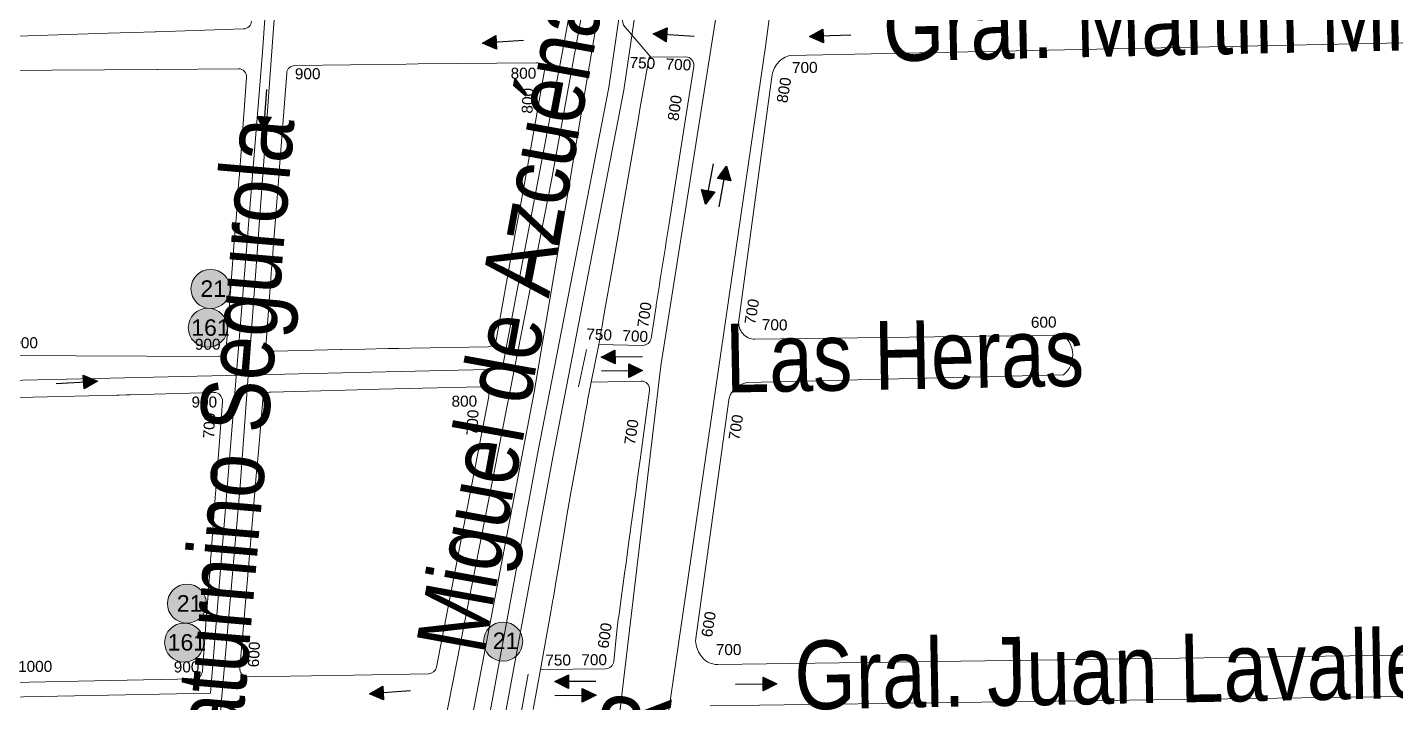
# Model space of a CAD drawing. Header units: millimetres. Extents: x 11558 to 23675, y 49449 to 61482.
# Drawn here: x 20280.1 to 20777.7, y 54084.6 to 54330.4 of the extents above; entities that cross this region are included whole.
import ezdxf

# ---------------------------------------------------------------- set-up
doc = ezdxf.new("R2010")
doc.units = ezdxf.units.MM
for name, color, linetype in [('0. plano base - nombres calles', 22, 'Continuous'), ('0. Plano Base - PLANO', 254, 'Continuous'), ('0. Plano base - sentido calles', 253, 'Continuous'), ('0. vias del tren', 252, 'VÍAS'), ('7. puesta en valor CC la lucila', 212, 'Continuous'), ('numeración', 7, 'Continuous')]:
    doc.layers.add(name, color=color, linetype=linetype)
for name, color, linetype, true_color in [('Linea 161 ida', 7, 'Continuous', 0xd16b6b), ('linea 161 vuelta', 7, 'Continuous', 0x9d070c), ('Linea 21 IDA Ramal F', 7, 'Continuous', 0x001861), ('Linea 21 IDA Ramal G', 7, 'Continuous', 0x001861), ('Linea 21 REGRESO Ramal F', 7, 'Continuous', 0x0a47ff), ('Linea 21 REGRO Ramal G', 7, 'Continuous', 0x0a47ff), ('Linea 29 IDA', 7, 'Continuous', 0xc7c700), ('Linea 29 REGRESO', 7, 'Continuous', 0x004285)]:
    doc.layers.add(name, color=color, linetype=linetype, true_color=true_color)
doc.layers.get('7. puesta en valor CC la lucila').off()
doc.styles.get("Standard").update_dxf_attribs({"font": 'arial.ttf'})
doc.linetypes.add('VÍAS', pattern='A,0.15,[130,ltypeshp.shx,S=0.25,R=0,X=0,Y=0],0.15', length=0.3)

# ---------------------------------------------------------------- blocks, each defined once
blk = doc.blocks.new('MANZANAS')
at = {"layer": '0. Plano Base - PLANO', "color": 0, "linetype": 'Continuous', "lineweight": 5}
blk.add_line((5640715.64, 6178754.49, 0.54), (5640440.53, 6178606.79, 0.01), dxfattribs=at)
at = {"layer": '0. Plano Base - PLANO', "color": 0, "linetype": 'VÍAS', "lineweight": 5, "ltscale": 4}
for points in [[(5639680.81, 6180524.12), (5639783.34, 6180236.34), (5639844.87, 6180068.15), (5639892.99, 6179931.31), (5639970.55, 6179718.54), (5640012.4, 6179598.15), (5640038.53, 6179528.43), (5640070.38, 6179443.44), (5640105.27, 6179353.98), (5640144.14, 6179250.82), (5640190.13, 6179111.92), (5640244.32, 6178961.55), (5640284.62, 6178845.33), (5640304.02, 6178789.4), (5640342.62, 6178659.07), (5640375.23, 6178552.57), (5640410.32, 6178437.98), (5640438.99, 6178352.43), (5640472.05, 6178243.02), (5640490.07, 6178183.41), (5640511.79, 6178110.6), (5640554.7, 6177974.19), (5640598.99, 6177822.86), (5640632.34, 6177705.26)], [(5639686.05, 6180526.01), (5639788.58, 6180238.23), (5639850.11, 6180070.03), (5639898.23, 6179933.19), (5639975.79, 6179720.41), (5640017.63, 6179600.04), (5640043.74, 6179530.39), (5640075.58, 6179445.43), (5640110.46, 6179355.97), (5640149.39, 6179252.67), (5640195.39, 6179113.74), (5640249.57, 6178963.4), (5640289.88, 6178847.15), (5640309.32, 6178791.1), (5640347.95, 6178660.67), (5640380.56, 6178554.19), (5640415.62, 6178439.68), (5640444.29, 6178354.11), (5640477.38, 6178244.63), (5640495.4, 6178185.01), (5640517.11, 6178112.23), (5640560.03, 6177975.8), (5640604.34, 6177824.4), (5640637.7, 6177706.78)]]:
    blk.add_lwpolyline(points, dxfattribs=at)
at = {"layer": '0. Plano Base - PLANO', "color": 0, "linetype": 'Continuous', "lineweight": 5}
for points in [[(5640492.17, 6178785.61), (5640393.45, 6178732.69, -0.224701), (5640388.53, 6178732.45, -0.205382), (5640385.08, 6178735.98), (5640354.87, 6178820.28, -0.134842), (5640354.46, 6178825.66, -0.181983), (5640357.29, 6178830.24), (5640491.1, 6178903.3), (5640624.91, 6178976.36, -0.162525)], [(5640708.54, 6178767.7), (5640436.07, 6178621.41, -0.256751), (5640428.88, 6178621.48, -0.127575), (5640424.92, 6178625.29), (5640395.23, 6178708.73, -0.198228), (5640395.49, 6178713.96, -0.119696), (5640398.32, 6178717.47), (5640499.03, 6178772.89, 0.223019), (5640498.62, 6178780.88, 0.233576), (5640492.17, 6178785.61, -14.885082)], [(5640177.63, 6178750.97, -0.384155), (5640176.34, 6178747.16), (5640148.57, 6178731.59), (5640148.32, 6178731.45), (5640140.92, 6178727.3), (5640133.32, 6178723.04), (5640098.13, 6178703.31, -0.418641)], [(5640312.47, 6178806.3), (5640298.3, 6178812.02), (5640291.5, 6178820.01, 0.820598), (5640286.36, 6178817.14), (5640331.1, 6178678.52), (5640389.59, 6178483.09), (5640465.61, 6178243.71, 0.47538), (5640469.94, 6178242), (5640485.26, 6178250.61)], [(5640161.32, 6178587.97), (5640196.9, 6178607.64), (5640197.62, 6178608.05), (5640199.87, 6178609.29), (5640201.17, 6178610.01), (5640227.8, 6178624.76, -0.444028), (5640232.01, 6178623.32), (5640240.28, 6178604.04), (5640240.38, 6178603.81), (5640240.7, 6178603.06), (5640241.92, 6178600.21), (5640242.13, 6178599.73), (5640242.45, 6178598.99), (5640245.87, 6178591), (5640249.2, 6178583.24), (5640249.67, 6178582.13), (5640252.5, 6178575.54), (5640252.88, 6178574.65), (5640254.34, 6178571.25), (5640254.91, 6178569.93), (5640256.06, 6178567.25), (5640258.81, 6178560.83), (5640259.19, 6178559.93), (5640262.66, 6178551.84), (5640264.08, 6178548.54), (5640270.82, 6178532.82, -0.386672), (5640269.5, 6178529.01), (5640253.25, 6178520.13), (5640211.53, 6178497.34, -0.412413)]]:
    blk.add_lwpolyline(points, format="xyb", dxfattribs=at)
for points in [[(5640343.97, 6178704.8), (5640358.25, 6178711.86, 0.374409), (5640359.77, 6178715.5), (5640356, 6178726.79), (5640355.87, 6178727.19), (5640353.46, 6178734.25), (5640353.38, 6178734.5), (5640352.59, 6178736.85), (5640352.35, 6178737.59), (5640349.09, 6178747.45), (5640348.72, 6178748.57), (5640348.7, 6178748.62), (5640346.32, 6178755.71), (5640336.28, 6178785.62), (5640333.33, 6178794.44), (5640327.92, 6178810.54, 0.462812), (5640323.68, 6178812.24), (5640311.92, 6178806.02), (5640316.27, 6178792.25), (5640317.49, 6178788.41), (5640318.93, 6178783.86), (5640320.21, 6178779.81), (5640331.95, 6178742.74), (5640335.57, 6178731.34), (5640339.87, 6178717.76), (5640340.96, 6178714.31), (5640341.94, 6178711.21), (5640341.96, 6178711.15), (5640342.42, 6178709.68)], [(5640236.17, 6178649.76), (5640229.66, 6178664.99), (5640226.44, 6178672.54), (5640226.27, 6178672.93), (5640225.72, 6178674.22), (5640224.06, 6178678.11), (5640223.44, 6178679.55), (5640222.68, 6178681.34), (5640217.92, 6178692.53), (5640216.65, 6178695.53), (5640216.09, 6178696.84), (5640214.92, 6178699.61), (5640213.78, 6178702.29), (5640211.14, 6178708.49), (5640197.69, 6178740.09, -0.38805), (5640199.03, 6178743.91), (5640234.73, 6178763.08), (5640238.55, 6178765.12), (5640276.41, 6178785.28, -0.470135), (5640280.68, 6178783.52), (5640291.08, 6178750.18), (5640293.08, 6178743.76), (5640295.73, 6178735.22), (5640298.22, 6178727.18), (5640310.03, 6178689, -0.357605), (5640308.6, 6178685.48), (5640283.96, 6178672.11), (5640280.02, 6178669.98), (5640276.76, 6178668.21), (5640276.55, 6178668.1), (5640269.17, 6178664.06), (5640261.76, 6178660.01), (5640261.51, 6178659.87), (5640240.37, 6178648.31, -0.442789)], [(5640185.49, 6178731.91), (5640196.08, 6178707.17), (5640199.33, 6178699.58), (5640200.83, 6178696.07), (5640202.85, 6178691.36), (5640205.16, 6178685.97), (5640206.31, 6178683.29), (5640207.79, 6178679.82), (5640224.44, 6178640.95, -0.393993), (5640223.05, 6178637.1), (5640153.96, 6178601.64, -0.406202), (5640149.96, 6178602.87), (5640135.01, 6178630.13), (5640130.95, 6178637.53), (5640126.9, 6178644.92), (5640126.87, 6178644.98), (5640103.15, 6178688.58, -0.417625), (5640104.38, 6178692.66), (5640155.28, 6178719.6), (5640155.42, 6178719.67), (5640181.33, 6178733.38, -0.438454)], [(5640379.64, 6178590.09), (5640400.56, 6178601.19, 0.38293), (5640401.93, 6178604.95), (5640397.79, 6178615.34), (5640397.79, 6178615.34), (5640396.7, 6178618.37), (5640396.4, 6178619.21), (5640395.77, 6178620.96), (5640393.76, 6178626.59), (5640392.28, 6178630.72), (5640390.7, 6178635.13), (5640389.36, 6178638.88), (5640388.73, 6178640.64), (5640387.99, 6178642.69), (5640386.44, 6178647.02), (5640385.33, 6178650.13), (5640384.92, 6178651.28), (5640383.52, 6178655.17), (5640381.97, 6178659.5), (5640380.61, 6178663.32), (5640379.16, 6178667.36), (5640378.9, 6178668.09), (5640377.69, 6178671.47), (5640376.33, 6178675.27), (5640376.23, 6178675.56), (5640376, 6178676.18), (5640368.02, 6178698.47, 0.460294), (5640363.76, 6178700.09), (5640347.73, 6178691.36), (5640349.75, 6178684.8), (5640349.93, 6178684.21), (5640351.18, 6178680.14), (5640352.28, 6178676.55), (5640354.85, 6178668.19), (5640357.42, 6178659.84), (5640359.97, 6178651.55), (5640362.55, 6178643.5), (5640363.3, 6178641.21), (5640364.3, 6178638.17), (5640365.41, 6178634.76), (5640367.1, 6178629.62), (5640368.07, 6178626.69), (5640369.75, 6178621.57), (5640370.77, 6178618.46), (5640371.9, 6178614.91), (5640371.98, 6178614.67), (5640373.34, 6178610.43)], [(5640246.07, 6178634.46), (5640265.99, 6178645.45), (5640273.59, 6178649.64), (5640280.53, 6178653.47), (5640312.82, 6178671.27, -0.47887), (5640317.14, 6178669.5), (5640345.65, 6178573.38, -0.354566), (5640344.2, 6178569.89), (5640320.18, 6178556.88), (5640286.53, 6178538.66, -0.444638), (5640282.33, 6178540.15), (5640275.38, 6178556.9), (5640272.06, 6178564.89), (5640268.78, 6178572.79), (5640265.47, 6178580.77), (5640262.15, 6178588.76), (5640259.92, 6178594.13), (5640256.53, 6178602.3), (5640255.44, 6178604.93), (5640252.08, 6178613.02), (5640244.75, 6178630.69, -0.382201)]]:
    blk.add_lwpolyline(points, format="xyb", close=True, dxfattribs=at)
for points in [[(5640312.44, 6178806.3), (5640312.44, 6178806.3), (5640311.92, 6178806.02)], [(5640371.83, 6178687.85), (5640371.83, 6178687.85)]]:
    blk.add_lwpolyline(points, dxfattribs=at)
blk = doc.blocks.new('21 azul')
at = {"layer": 'Linea 21 IDA Ramal F', "lineweight": 211, "true_color": 0xededed}
h = blk.add_hatch(color=7, dxfattribs=at)
h.dxf.hatch_style = 1
edge = h.paths.add_edge_path()
edge.add_arc((0, 0), 7.11, 0, 360)
at = {"layer": 'Linea 21 IDA Ramal F', "lineweight": 9}
blk.add_circle((0, 0), 7.11, dxfattribs=at)
at = {"layer": 'Linea 21 IDA Ramal F', "lineweight": 211, "insert": (-3.78, 3.29), "char_height": 6, "attachment_point": 1}
blk.add_mtext_dynamic_manual_height_columns('21', width=8.5711, gutter_width=12.5, heights=[0], dxfattribs=at)
blk = doc.blocks.new('21 regreso')
at = {"layer": 'Linea 21 REGRESO Ramal F', "lineweight": 211, "true_color": 0xededed}
h = blk.add_hatch(color=7, dxfattribs=at)
h.dxf.hatch_style = 1
edge = h.paths.add_edge_path()
edge.add_arc((0, 0), 7.11, 0, 360)
at = {"layer": 'Linea 21 REGRESO Ramal F', "lineweight": 9}
blk.add_circle((0, 0), 7.11, dxfattribs=at)
at = {"layer": 'Linea 21 REGRESO Ramal F', "lineweight": 15, "insert": (-3.69, 3.1), "char_height": 6, "attachment_point": 1}
blk.add_mtext_dynamic_manual_height_columns('21', width=6.2012, gutter_width=12.5, heights=[0], dxfattribs=at)
blk = doc.blocks.new('161vuelta')
at = {"layer": 'linea 161 vuelta', "lineweight": 211, "true_color": 0xededed}
h = blk.add_hatch(color=7, dxfattribs=at)
h.dxf.hatch_style = 1
edge = h.paths.add_edge_path()
edge.add_arc((0, 0), 7.11, 0, 360)
at = {"layer": 'linea 161 vuelta', "lineweight": 9}
blk.add_circle((0, 0), 7.11, dxfattribs=at)
at = {"layer": 'linea 161 vuelta', "lineweight": 9, "insert": (-6.03, 3.07), "char_height": 6, "attachment_point": 1}
blk.add_mtext_dynamic_manual_height_columns('161', width=16.4579, gutter_width=12.5, heights=[0], dxfattribs=at)

msp = doc.modelspace()

# ---------------------------------------------------------------- hatches: boundary and pattern name
at = {"layer": '0. Plano base - sentido calles', "linetype": 'Continuous', "lineweight": 25, "ltscale": 2, "true_color": 0x1a1a1a}
h = msp.add_hatch(color=250, dxfattribs=at)
h.dxf.hatch_style = 1
h.paths.add_polyline_path([(20445.6, 54324.57), (20450.76, 54322.43), (20450.58, 54324.92)])
h.paths.add_polyline_path([(20445.6, 54324.57), (20450.58, 54324.92), (20450.4, 54327.42)])
h = msp.add_hatch(color=250, dxfattribs=at)
h.dxf.hatch_style = 1
h.paths.add_polyline_path([(20507.62, 54327.96), (20512.46, 54325.16), (20512.62, 54327.65)])
h.paths.add_polyline_path([(20507.62, 54327.96), (20512.62, 54327.65), (20512.77, 54330.15)])
h = msp.add_hatch(color=250, dxfattribs=at)
h.dxf.hatch_style = 1
h.paths.add_polyline_path([(20564.51, 54327.1), (20569.59, 54324.76), (20569.51, 54327.26)])
h.paths.add_polyline_path([(20564.51, 54327.1), (20569.51, 54327.26), (20569.43, 54329.76)])
h = msp.add_hatch(color=250, dxfattribs=at)
h.dxf.hatch_style = 1
h.paths.add_polyline_path([(20365.92, 54292.84), (20368.78, 54297.64), (20366.28, 54297.82)])
h.paths.add_polyline_path([(20365.92, 54292.84), (20366.28, 54297.82), (20363.79, 54298)])
h = msp.add_hatch(color=250, dxfattribs=at)
h.dxf.hatch_style = 1
h.paths.add_polyline_path([(20534.4, 54279.85), (20531.03, 54275.39), (20533.49, 54274.94)])
h.paths.add_polyline_path([(20534.4, 54279.85), (20533.49, 54274.94), (20535.95, 54274.48)])
h = msp.add_hatch(color=250, dxfattribs=at)
h.dxf.hatch_style = 1
h.paths.add_polyline_path([(20526.77, 54266.01), (20530.13, 54270.47), (20527.67, 54270.92)])
h.paths.add_polyline_path([(20526.77, 54266.01), (20527.67, 54270.92), (20525.21, 54271.38)])
h = msp.add_hatch(color=250, dxfattribs=at)
h.dxf.hatch_style = 1
h.paths.add_polyline_path([(20488.8, 54210.39), (20493.82, 54207.91), (20493.8, 54210.41)])
h.paths.add_polyline_path([(20488.8, 54210.39), (20493.8, 54210.41), (20493.79, 54212.91)])
h = msp.add_hatch(color=250, dxfattribs=at)
h.dxf.hatch_style = 1
h.paths.add_polyline_path([(20503.83, 54205.46), (20498.82, 54207.94), (20498.83, 54205.44)])
h.paths.add_polyline_path([(20503.83, 54205.46), (20498.83, 54205.44), (20498.84, 54202.94)])
h = msp.add_hatch(color=250, dxfattribs=at)
h.dxf.hatch_style = 1
h.paths.add_polyline_path([(20305.54, 54201.65), (20300.4, 54203.84), (20300.55, 54201.35)])
h.paths.add_polyline_path([(20305.54, 54201.65), (20300.55, 54201.35), (20300.7, 54198.85)])
h = msp.add_hatch(color=250, dxfattribs=at)
h.dxf.hatch_style = 1
h.paths.add_polyline_path([(20471.87, 54092.24), (20476.88, 54089.76), (20476.87, 54092.26)])
h.paths.add_polyline_path([(20471.87, 54092.24), (20476.87, 54092.26), (20476.85, 54094.76)])
h = msp.add_hatch(color=250, dxfattribs=at)
h.dxf.hatch_style = 1
h.paths.add_polyline_path([(20552.68, 54091.44), (20547.67, 54093.92), (20547.68, 54091.42)])
h.paths.add_polyline_path([(20552.68, 54091.44), (20547.68, 54091.42), (20547.69, 54088.92)])
h = msp.add_hatch(color=250, dxfattribs=at)
h.dxf.hatch_style = 1
h.paths.add_polyline_path([(20404.49, 54087.79), (20409.66, 54085.65), (20409.48, 54088.15)])
h.paths.add_polyline_path([(20404.49, 54087.79), (20409.48, 54088.15), (20409.3, 54090.64)])
h = msp.add_hatch(color=250, dxfattribs=at)
h.dxf.hatch_style = 1
h.paths.add_polyline_path([(20486.89, 54087.31), (20481.88, 54089.78), (20481.89, 54087.28)])
h.paths.add_polyline_path([(20486.89, 54087.31), (20481.89, 54087.28), (20481.9, 54084.78)])

# ---------------------------------------------------------------- linework, layer by layer
at = {"layer": '0. Plano Base - PLANO', "color": 28, "lineweight": 5, "true_color": 0x0d0d0d}
for points in [[(20480.53, 54199.53), (20483.39, 54213.18)], [(20485.09, 54201.28), (20487.94, 54214.93)], [(20485.09, 54201.28), (20487.94, 54214.93)], [(20459.52, 54080.34), (20462.16, 54094.95)], [(20464.07, 54082.09), (20466.71, 54096.7)], [(20464.07, 54082.09), (20466.71, 54096.7)]]:
    msp.add_lwpolyline(points, dxfattribs=at)
at = {"layer": '0. Plano base - sentido calles', "color": 250, "linetype": 'Continuous', "lineweight": 25, "ltscale": 2, "true_color": 0x1a1a1a}
for points in [[(20460.56, 54325.64), (20445.6, 54324.57), (20450.4, 54327.42), (20450.76, 54322.43), (20445.6, 54324.57)], [(20522.6, 54327.04), (20507.62, 54327.96), (20512.77, 54330.15), (20512.46, 54325.16), (20507.62, 54327.96)], [(20579.51, 54327.57), (20564.51, 54327.1), (20569.43, 54329.76), (20569.59, 54324.76), (20564.51, 54327.1)], [(20367.01, 54307.79), (20365.92, 54292.84), (20363.79, 54298), (20368.78, 54297.64), (20365.92, 54292.84)], [(20529.48, 54280.76), (20526.77, 54266.01), (20525.21, 54271.38), (20530.13, 54270.47), (20526.77, 54266.01)], [(20531.68, 54265.1), (20534.4, 54279.85), (20535.95, 54274.48), (20531.03, 54275.39), (20534.4, 54279.85)], [(20503.8, 54210.46), (20488.8, 54210.39), (20493.79, 54212.91), (20493.82, 54207.91), (20488.8, 54210.39)], [(20488.83, 54205.39), (20503.83, 54205.46), (20498.84, 54202.94), (20498.82, 54207.94), (20503.83, 54205.46)], [(20290.57, 54200.74), (20305.54, 54201.65), (20300.7, 54198.85), (20300.4, 54203.84), (20305.54, 54201.65)], [(20486.87, 54092.31), (20471.87, 54092.24), (20476.85, 54094.76), (20476.88, 54089.76), (20471.87, 54092.24)], [(20537.68, 54091.38), (20552.68, 54091.44), (20547.69, 54088.92), (20547.67, 54093.92), (20552.68, 54091.44)], [(20419.45, 54088.86), (20404.49, 54087.79), (20409.3, 54090.64), (20409.66, 54085.65), (20404.49, 54087.79)], [(20471.89, 54087.24), (20486.89, 54087.31), (20481.9, 54084.78), (20481.88, 54089.78), (20486.89, 54087.31)]]:
    msp.add_lwpolyline(points, dxfattribs=at)
at = {"layer": '0. vias del tren', "color": 252, "lineweight": 13, "ltscale": 5}
for points in [[(20738.23, 56135.11), (20696.54, 55832.46), (20673.6, 55654.85), (20653.21, 55511.24), (20623.94, 55286.67), (20605.58, 55160.55), (20596.62, 55086.64), (20585.7, 54996.53), (20575.42, 54901.06), (20562.35, 54791.59), (20539.12, 54647.13), (20517.89, 54488.71), (20500.07, 54367), (20491.5, 54308.43), (20465.66, 54174.98), (20445.5, 54065.43), (20423.81, 53947.58), (20409.81, 53858.44), (20388.71, 53746.11), (20377.21, 53684.91), (20362.92, 53610.29), (20338.11, 53469.45), (20307.65, 53314.74), (20283.02, 53195.01)], [(20743.75, 56134.37), (20702.05, 55831.73), (20679.11, 55654.11), (20658.72, 55510.49), (20629.45, 55285.91), (20611.09, 55159.81), (20602.15, 55085.97), (20591.23, 54995.89), (20580.95, 54900.43), (20567.86, 54790.82), (20544.63, 54646.32), (20523.4, 54487.94), (20505.58, 54366.2), (20496.98, 54307.5), (20471.13, 54173.94), (20450.98, 54064.43), (20429.3, 53946.64), (20415.29, 53857.49), (20394.18, 53745.09), (20382.68, 53683.87), (20368.39, 53609.28), (20343.58, 53468.43), (20313.1, 53313.64), (20288.47, 53193.89)]]:
    msp.add_lwpolyline(points, dxfattribs=at)
at = {"layer": 'Linea 161 ida', "lineweight": 15}
msp.add_lwpolyline([(20019.37, 55493.89), (20327.97, 55507.15), (20508.49, 55504.57), (20628.92, 55501.96), (20634.23, 55492.92), (20592.39, 55152.36), (20562.83, 54930.07), (20547.5, 54813.47), (20522.29, 54647.02), (20503.31, 54626.42), (20493.68, 54580.79), (20509.72, 54548.57), (20495.87, 54440.99), (20475.6, 54326.02), (20452.74, 54205.94), (19628.78, 54187.07)], dxfattribs=at)
at = {"layer": 'linea 161 vuelta', "lineweight": 15}
msp.add_lwpolyline([(20013.12, 55131.85), (20354.35, 55141.12), (20583.9, 55145.83), (20538.49, 54809.74), (20364.79, 54688.66), (20373.64, 54435.33), (20365.61, 54321.32), (20346.65, 54088.05), (19611.42, 54073.56)], dxfattribs=at)
at = {"layer": 'Linea 21 IDA Ramal G', "lineweight": 15}
msp.add_lwpolyline([(19622.95, 53952.26), (20411.33, 53972.28), (20470.78, 54275.39), (20494.77, 54407.29), (20513.17, 54549.42), (20496.95, 54581.51), (20505.09, 54623.89), (20525.52, 54644.72), (20544.92, 54759.6), (20570.29, 54957.7), (20595.5, 55147.39), (20621.65, 55352.1), (20642.15, 55506), (20328.39, 55511.93), (19744.84, 55486.31), (19754.73, 55639.59), (19754.32, 55654.77), (19762.07, 55774.32), (19763.11, 55794.19), (19772.61, 55942.01), (19778.52, 56030.41), (19782.19, 56099.71)], dxfattribs=at)
at = {"layer": 'Linea 21 REGRO Ramal G', "lineweight": 15}
msp.add_lwpolyline([(19746.86, 56088.52), (19733.27, 55892.58), (19721.39, 55710.24), (19707.82, 55482.44), (19688.18, 55339.11), (19677.31, 55196), (19672.94, 55119.12), (20354.28, 55138.65), (20368.79, 54702.2), (20377.28, 54435.03), (20357.5, 54163.52), (20330.65, 53855.9), (19576.6, 53844.62)], dxfattribs=at)
at = {"layer": 'Linea 29 IDA', "lineweight": 15}
msp.add_lwpolyline([(21019.98, 56597.26), (20869.64, 56593.55), (20799.67, 56162.85), (20767.05, 55916.18), (20754.35, 55824.42), (20730.16, 55668.86), (20693.21, 55453.62), (20665.68, 55270.22), (20635.65, 55038.02), (20603.52, 54811.51), (20579.12, 54649.56), (20554.5, 54486.06), (20510.44, 54207.18), (20483.1, 53975.77), (20436.04, 53459.58), (20433.08, 53392.34), (20431.06, 53381.34), (20424.24, 53211.15)], dxfattribs=at)
at = {"layer": 'Linea 29 REGRESO', "lineweight": 15}
msp.add_lwpolyline([(20433.02, 53215.23), (20437.53, 53366.17), (20444.4, 53407), (20455.15, 53470.9), (20462.74, 53505.85), (20473.48, 53536.38), (20484.23, 53560.68), (20491.53, 53576.43), (20526.32, 53672.05), (20554.29, 53803.16), (20556.95, 53891.91), (20552.17, 53959.67), (20540.86, 53997.27), (20519.15, 54051.74), (20512.31, 54074.39), (20530.64, 54200.17), (20548.58, 54323.46), (20565.33, 54450.35), (20583.9, 54572.04), (20596.68, 54664.53), (20615.85, 54788.05), (20635.63, 54924.9)], dxfattribs=at)

# ---------------------------------------------------------------- block references
at = {"layer": '0. Plano Base - PLANO', "color": 28, "lineweight": 5, "true_color": 0x0d0d0d, "rotation": 332.5463477508169}
msp.add_blockref('MANZANAS', (-7833237.48, -2828296.13), dxfattribs=at)
at = {"layer": '7. puesta en valor CC la lucila', "color": 250, "lineweight": 30, "rotation": 332.5463477508169}
msp.add_blockref('MANZANAS', (-7833237.48, -2828296.13), dxfattribs=at)
at = {"layer": 'linea 161 vuelta', "lineweight": 15}
for p in [(20345.71, 54221.04), (20337.12, 54106.47)]:
    msp.add_blockref('161vuelta', p, dxfattribs=at)
at = {"layer": 'Linea 21 IDA Ramal G', "color": 188, "lineweight": 15, "true_color": 0x0a090b}
msp.add_blockref('21 azul', (20453.12, 54106.83), dxfattribs=at)
at = {"layer": 'Linea 21 REGRO Ramal G', "color": 188, "lineweight": 15, "true_color": 0x0a090b}
for p in [(20346.7, 54235.19), (20338.12, 54120.62)]:
    msp.add_blockref('21 regreso', p, dxfattribs=at)

# ---------------------------------------------------------------- texts
at = {"layer": '0. plano base - nombres calles', "color": 250, "lineweight": 15, "true_color": 0x1a1a1a, "char_height": 25, "attachment_point": 1}
for s, width, insert, rotation in [('{\\fArial Narrow|b0|i0|c0|p34;Miguel de Azcuénaga}', 329.255, (20421.38, 54106.07), 79.6536), ('{\\fArial Narrow|b0|i0|c0|p34;Gral. Martín Miguel de Güemes}', 409.9578, (20590.94, 54342.96), 1.2149), ('{\\fArial Narrow|b0|i0|c0|p34;Saturnino Segurola}', 329.255, (20331.39, 54054.24), 85.1049), ('{\\fArial Narrow|b0|i0|c0|p34;Las Heras}', 329.255, (20533.64, 54222.42), 1.0744), ('{\\fArial Narrow|b0|i0|c0|p34;Gral. Juan Lavalle}', 329.255, (20558.8, 54107.03), 1.0744), ('{\\fArial Narrow|b0|i0|c0|p34;AV. DEL LIBERTADOR}', 329.255, (20456.8, 53790.93), 83.7081)]:
    msp.add_mtext_dynamic_manual_height_columns(s, width=width, gutter_width=12.5, heights=[0], dxfattribs=dict(at, insert=insert, rotation=rotation))
at = {"layer": 'numeración', "color": 251, "true_color": 0x606162, "char_height": 4, "attachment_point": 1}
for s, insert, rotation in [('750', (20499.21, 54319.65), 357.2666), ('700', (20512.31, 54319.08), 357.2666), ('700', (20558.15, 54317.72), 0.5164), ('900', (20377.35, 54315.46), 0.3256), ('800', (20455.83, 54315.65), 0.3256), ('800', (20552.5, 54303.27), 80.6985), ('800', (20459.78, 54299.11), 87.2117), ('800', (20512.88, 54296.72), 81.811), ('700', (20501.85, 54221.42), 81.811), ('700', (20540.83, 54222.63), 80.6985), ('700', (20547.24, 54224.2), 359.0836), ('600', (20645.03, 54225.01), 0.721), ('750', (20483.49, 54220.81), 357.2666), ('700', (20496.59, 54220.24), 357.2666), ('900', (20341, 54217.02), 0.3256), ('900', (20339.76, 54196), 0.3256), ('800', (20434.33, 54196.3), 0.3256), ('700', (20343.96, 54180.88), 87.2117), ('700', (20439.74, 54182.01), 87.2117), ('700', (20497.1, 54178.74), 81.811), ('700', (20535.02, 54180.52), 80.6985), ('600', (20487.41, 54104.68), 81.811), ('600', (20525.1, 54108.86), 80.6985), ('600', (20360.24, 54097.59), 87.2117), ('700', (20530.45, 54105.88), 0.3256), ('900', (20333.3, 54099.58), 0.3256), ('750', (20468.44, 54102.07), 0.3256), ('700', (20481.55, 54102.19), 0.3256)]:
    msp.add_mtext_dynamic_manual_height_columns(s, width=16.0314, gutter_width=12.5, heights=[0], dxfattribs=dict(at, insert=insert, rotation=rotation))
for insert in [(20271.49, 54217.58), (20276.69, 54099.79)]:
    msp.add_mtext_dynamic_manual_height_columns('1000', width=16.0314, gutter_width=12.5, heights=[0], dxfattribs=dict(at, insert=insert))

doc.saveas('drawing.dxf')
